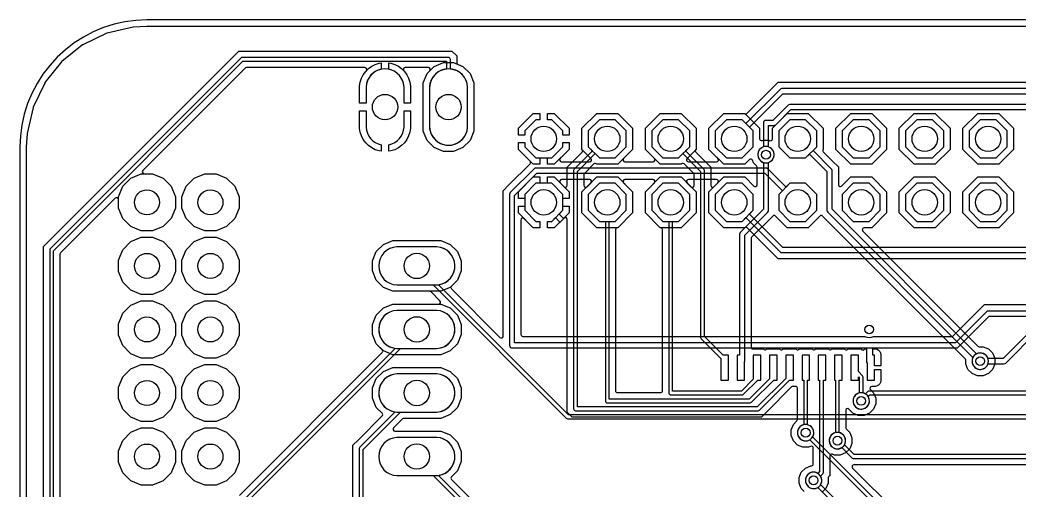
# Model space of a CAD drawing. Header units: millimetres. Extents: x 0 to 174, y 0 to 90.
# Drawn here: x 0 to 39.97, y 71.05 to 89.84 of the extents above; entities that cross this region are included whole.
import ezdxf

# ---------------------------------------------------------------- set-up
doc = ezdxf.new("R2010")
doc.units = ezdxf.units.MM

msp = doc.modelspace()

# ---------------------------------------------------------------- linework, layer by layer
at = {"layer": '16_copper'}
for points in [[(118.11, 89.586), (5.08, 89.586, 0.014023), (5.076, 89.586), (4.544, 89.556, 0.042102), (4.531, 89.554), (3.494, 89.318, 0.056162), (3.478, 89.312), (2.52, 88.85, 0.056156), (2.505, 88.841), (1.674, 88.178, 0.056159), (1.662, 88.166), (0.999, 87.335, 0.056156), (0.99, 87.32), (0.528, 86.362, 0.056162), (0.522, 86.346), (0.286, 85.309, 0.042102), (0.284, 85.296), (0.254, 84.764, 0.014023), (0.254, 84.76), (0.254, 5.08, 0.014023)], [(8.776, 70.838), (14.488, 76.55, 0.414214), (14.488, 76.658), (14.252, 76.894), (14.097, 77.268), (14.097, 77.672), (14.252, 78.046), (14.537, 78.331), (14.911, 78.486), (16.748, 78.486, 0.668179), (16.802, 78.616), (16.446, 78.972, 0.198912), (16.392, 78.994), (14.911, 78.994), (14.537, 79.149), (14.252, 79.434), (14.097, 79.808), (14.097, 80.212), (14.252, 80.586), (14.537, 80.871), (14.911, 81.026), (16.839, 81.026), (17.213, 80.871), (17.498, 80.586), (17.653, 80.212), (17.653, 79.808), (17.498, 79.434), (17.262, 79.198, 0.414214), (17.262, 79.09), (19.199, 77.153, 0.668179), (19.329, 77.207), (19.329, 83.015), (19.56, 83.245), (20.408, 84.093, 0.414214), (20.408, 84.201), (19.939, 84.669), (19.939, 84.938), (20.193, 84.938), (20.193, 84.774), (20.639, 84.328), (21.271, 84.328), (21.717, 84.774), (21.717, 84.938), (21.971, 84.938), (21.971, 84.669), (21.608, 84.306, 0.668179), (21.661, 84.176), (22.789, 84.176, 0.668179), (22.842, 84.306), (22.479, 84.669), (22.479, 85.511), (23.074, 86.106), (23.916, 86.106), (24.511, 85.511), (24.511, 84.669), (24.148, 84.306, 0.668179), (24.201, 84.176), (25.329, 84.176, 0.668179), (25.382, 84.306), (25.019, 84.669), (25.019, 85.511), (25.614, 86.106), (26.456, 86.106), (27.051, 85.511), (27.051, 84.669), (26.688, 84.306, 0.668179), (26.741, 84.176), (27.869, 84.176, 0.668179), (27.922, 84.306), (27.559, 84.669), (27.559, 85.511), (28.154, 86.106), (28.997, 86.106, 0.368522), (29.096, 86.114), (30.333, 87.351), (71.574, 87.351, 0.198912)], [(62.865, 86.462), (30.798, 86.462, 0.198912), (30.726, 86.432), (30.12, 85.827), (29.845, 85.827, 0.414214), (29.743, 85.725), (29.743, 84.767, 0.942334), (29.909, 84.133), (29.95, 84.144, 0.721207), (29.947, 84.767), (29.947, 85.623), (30.163, 85.623, 0.198912), (30.234, 85.653), (30.84, 86.258), (62.823, 86.258)], [(43.18, 78.207), (38.735, 78.207, 0.198912), (38.663, 78.177), (37.423, 76.937), (19.787, 76.937), (19.787, 82.825), (20.68, 83.718), (29.803, 83.718), (30.504, 83.017), (30.353, 82.866), (30.353, 82.234), (30.799, 81.788), (31.431, 81.788), (31.877, 82.234), (31.877, 82.866), (31.431, 83.312), (30.799, 83.312), (30.648, 83.161), (29.917, 83.892, 0.198912), (29.845, 83.922), (20.637, 83.922, 0.198912), (20.566, 83.892), (19.613, 82.939, 0.198912), (19.583, 82.868), (19.583, 76.835, 0.414214), (19.685, 76.733), (37.465, 76.733, 0.198912), (37.537, 76.763), (38.777, 78.003), (43.138, 78.003)], [(71.894, 80.289), (30.333, 80.289), (29.096, 81.526, 0.298049), (28.998, 81.534), (28.154, 81.534), (27.559, 82.129), (27.559, 82.971), (27.922, 83.334, 0.668179), (27.869, 83.464), (26.741, 83.464, 0.668179), (26.688, 83.334), (27.051, 82.971), (27.051, 82.129), (26.456, 81.534), (25.614, 81.534), (25.019, 82.129), (25.019, 82.971), (25.382, 83.334, 0.668179), (25.329, 83.464), (24.201, 83.464, 0.668179), (24.148, 83.334), (24.511, 82.971), (24.511, 82.129), (23.916, 81.534), (23.074, 81.534), (22.479, 82.129), (22.479, 82.971), (22.842, 83.334, 0.668179), (22.789, 83.464), (21.661, 83.464, 0.668179), (21.608, 83.334), (21.971, 82.971), (21.971, 82.702), (21.717, 82.702), (21.717, 82.866), (21.271, 83.312), (20.639, 83.312), (20.193, 82.866), (20.193, 82.234), (20.639, 81.788), (20.803, 81.788), (20.803, 81.534), (20.534, 81.534), (20.171, 81.897, 0.668179), (20.041, 81.844), (20.041, 77.267, 0.414214), (20.117, 77.191), (33.802, 77.191, 0.281525), (34.143, 77.191), (37.286, 77.191, 0.198912), (37.34, 77.213), (38.588, 78.461), (43.327, 78.461)], [(106.405, 76.937), (104.91, 78.431, 0.198912), (104.839, 78.461), (74.401, 78.461), (72.144, 80.717, 0.198912), (72.073, 80.747), (30.522, 80.747), (29.186, 82.083), (29.337, 82.234), (29.337, 82.866), (28.891, 83.312), (28.259, 83.312), (27.813, 82.866), (27.813, 82.234), (28.259, 81.788), (28.891, 81.788), (29.042, 81.939), (30.408, 80.573, 0.198912), (30.48, 80.543), (72.03, 80.543), (74.287, 78.287, 0.198912), (74.359, 78.257), (104.796, 78.257), (106.291, 76.763, 0.198912)], [(62.865, 74.054), (21.939, 74.054), (16.738, 79.254, 0.912653), (16.674, 80.772), (15.076, 80.772, 0.95208), (15.076, 79.248), (16.529, 79.248), (21.854, 73.924, 0.198912), (21.908, 73.901), (62.833, 73.901)], [(3.886, 29.877), (3.886, 65.056), (4.794, 65.964), (8.89, 65.964, 0.414214), (8.966, 66.04), (8.966, 70.453), (15.221, 76.708), (16.674, 76.708, 0.95208), (16.674, 78.232), (15.076, 78.232, 0.912653), (15.012, 76.714), (8.836, 70.539, 0.198912), (8.814, 70.485), (8.814, 66.116), (4.763, 66.116, 0.198912), (4.709, 66.094), (3.756, 65.141, 0.198912), (3.734, 65.088), (3.734, 29.845, 0.198912)], [(112.988, 70.904), (100.055, 70.904), (93.671, 77.288, 0.198912), (93.599, 77.318), (42.841, 77.318), (42.617, 77.542, 0.198912), (42.545, 77.572), (40.64, 77.572, 0.198912), (40.568, 77.542), (39.328, 76.302), (38.729, 76.302, 0.942334), (38.096, 76.136), (38.107, 76.095, 0.721207), (38.729, 76.098), (39.37, 76.098, 0.198912), (39.442, 76.128), (40.682, 77.368), (42.503, 77.368), (42.727, 77.144, 0.198912), (42.799, 77.114), (93.557, 77.114), (99.941, 70.731, 0.198912), (100.013, 70.701), (113.03, 70.701, 0.198912)], [(62.359, 72.06), (33.366, 72.06, 0.668179), (33.312, 71.93), (35.039, 70.203, 0.198912), (35.093, 70.18), (62.359, 70.18, 0.303351)]]:
    msp.add_lwpolyline(points, format="xyb", dxfattribs=at)
for points in [[(13.589, 86.512), (13.589, 87.202), (13.614, 87.36), (13.663, 87.512), (13.736, 87.654), (13.83, 87.784), (13.943, 87.897), (14.072, 87.991), (14.215, 88.064), (14.367, 88.113), (14.453, 88.127), (14.453, 87.869, 0.342624), (13.843, 87.159), (13.843, 86.512)], [(15.367, 86.512), (15.367, 87.159, 0.342626), (14.757, 87.869), (14.757, 88.127), (14.843, 88.113), (14.995, 88.064), (15.138, 87.991), (15.267, 87.897), (15.38, 87.784), (15.474, 87.654), (15.547, 87.512), (15.596, 87.36), (15.621, 87.202), (15.621, 86.512)], [(17.257, 84.843, 0.357806), (17.907, 85.561), (17.907, 87.159, 0.95208), (16.383, 87.159), (16.383, 85.561), (16.39, 85.486), (16.405, 85.413), (16.427, 85.341), (16.455, 85.272), (16.491, 85.206), (16.532, 85.144), (16.58, 85.086), (16.633, 85.033), (16.691, 84.985), (16.753, 84.944), (16.819, 84.908), (16.888, 84.88), (16.96, 84.858), (17.033, 84.843), (17.108, 84.836), (17.182, 84.836)], [(29.337, 84.774), (29.337, 85.406), (29.186, 85.557), (30.522, 86.893), (71.761, 86.893, 0.942334), (72.394, 87.059), (72.383, 87.1, 0.721207), (71.761, 87.097), (30.48, 87.097, 0.198912), (30.408, 87.067), (29.042, 85.701), (28.891, 85.852), (28.259, 85.852), (27.813, 85.406), (27.813, 84.774), (28.259, 84.328), (28.891, 84.328)], [(14.367, 84.607), (14.215, 84.656), (14.072, 84.729), (13.943, 84.823), (13.83, 84.936), (13.736, 85.065), (13.663, 85.208), (13.614, 85.36), (13.589, 85.518), (13.589, 86.208), (13.843, 86.208), (13.843, 85.561, 0.342624), (14.453, 84.851), (14.453, 84.593)], [(14.757, 84.851, 0.342626), (15.367, 85.561), (15.367, 86.208), (15.621, 86.208), (15.621, 85.518), (15.596, 85.36), (15.547, 85.208), (15.474, 85.065), (15.38, 84.936), (15.267, 84.823), (15.138, 84.729), (14.995, 84.656), (14.843, 84.607), (14.757, 84.593)], [(16.749, 74.175, 0.906347), (16.674, 75.692), (15.076, 75.692, 0.95208), (15.076, 74.168), (16.674, 74.168)], [(65.009, 74.175, 0.906347), (64.934, 75.692), (63.336, 75.692, 0.371144), (62.615, 75.006), (33.973, 75.006, 0.198912), (33.919, 74.984), (33.826, 74.892, 0.980951), (33.473, 74.34), (33.51, 74.318, 0.752162), (33.934, 74.784), (34.004, 74.854), (62.615, 74.854, 0.371144), (63.336, 74.168), (64.934, 74.168)], [(65.009, 69.095, 0.906347), (64.934, 70.612), (63.336, 70.612, 0.371144), (62.615, 69.926), (34.957, 69.926), (31.712, 73.171, 0.980951), (31.16, 73.525), (31.138, 73.488, 0.752162), (31.604, 73.063), (34.871, 69.796, 0.198912), (34.925, 69.774), (62.615, 69.774, 0.371144), (63.336, 69.088), (64.934, 69.088)], [(16.749, 71.635, 0.906347), (16.674, 73.152), (15.076, 73.152, 0.95208), (15.076, 71.628), (16.674, 71.628)], [(65.009, 71.635, 0.906347), (64.934, 73.152), (63.336, 73.152, 0.371144), (62.615, 72.466), (33.369, 72.466), (32.982, 72.854, 0.980951), (32.43, 73.207), (32.408, 73.17, 0.752162), (32.874, 72.746), (33.284, 72.336, 0.198912), (33.337, 72.314), (62.615, 72.314, 0.371144), (63.336, 71.628), (64.934, 71.628)], [(65.009, 66.555, 0.906347), (64.934, 68.072), (63.336, 68.072, 0.249867), (62.72, 67.704), (35.592, 67.704), (32.029, 71.266, 0.980951), (31.477, 71.62), (31.456, 71.583, 0.752162), (31.921, 71.158), (35.506, 67.574, 0.198912), (35.56, 67.551), (62.65, 67.551, 0.496631), (63.336, 66.548), (64.934, 66.548)]]:
    msp.add_lwpolyline(points, format="xyb", close=True, dxfattribs=at)
for points in [[(16.943, 84.582), (16.569, 84.737), (16.284, 85.022), (16.129, 85.396), (16.129, 87.324), (16.284, 87.698), (16.569, 87.983), (16.943, 88.138), (17.347, 88.138), (17.721, 87.983), (18.006, 87.698), (18.161, 87.324), (18.161, 85.396), (18.006, 85.022), (17.721, 84.737), (17.347, 84.582)], [(19.939, 85.242), (19.939, 85.511), (20.534, 86.106), (20.803, 86.106), (20.803, 85.852), (20.639, 85.852), (20.193, 85.406), (20.193, 85.242)], [(21.717, 85.242), (21.717, 85.406), (21.271, 85.852), (21.107, 85.852), (21.107, 86.106), (21.376, 86.106), (21.971, 85.511), (21.971, 85.242)], [(24.257, 84.774), (24.257, 85.406), (23.811, 85.852), (23.179, 85.852), (22.733, 85.406), (22.733, 84.774), (23.179, 84.328), (23.811, 84.328)], [(26.797, 84.774), (26.797, 85.406), (26.351, 85.852), (25.719, 85.852), (25.273, 85.406), (25.273, 84.774), (25.719, 84.328), (26.351, 84.328)], [(31.877, 84.774), (31.877, 85.406), (31.431, 85.852), (30.799, 85.852), (30.353, 85.406), (30.353, 84.774), (30.799, 84.328), (31.431, 84.328)], [(34.417, 84.774), (34.417, 85.406), (33.971, 85.852), (33.339, 85.852), (32.893, 85.406), (32.893, 84.774), (33.339, 84.328), (33.971, 84.328)], [(36.957, 84.774), (36.957, 85.406), (36.511, 85.852), (35.879, 85.852), (35.433, 85.406), (35.433, 84.774), (35.879, 84.328), (36.511, 84.328)], [(39.497, 84.774), (39.497, 85.406), (39.051, 85.852), (38.419, 85.852), (37.973, 85.406), (37.973, 84.774), (38.419, 84.328), (39.051, 84.328)], [(4.853, 81.407), (4.433, 81.581), (4.111, 81.903), (3.937, 82.323), (3.937, 82.777), (4.111, 83.197), (4.433, 83.519), (4.853, 83.693), (5.307, 83.693), (5.727, 83.519), (6.049, 83.197), (6.223, 82.777), (6.223, 82.323), (6.049, 81.903), (5.727, 81.581), (5.307, 81.407)], [(7.393, 81.407), (6.973, 81.581), (6.651, 81.903), (6.477, 82.323), (6.477, 82.777), (6.651, 83.197), (6.973, 83.519), (7.393, 83.693), (7.847, 83.693), (8.267, 83.519), (8.589, 83.197), (8.763, 82.777), (8.763, 82.323), (8.589, 81.903), (8.267, 81.581), (7.847, 81.407)], [(24.257, 82.234), (24.257, 82.866), (23.811, 83.312), (23.179, 83.312), (22.733, 82.866), (22.733, 82.234), (23.179, 81.788), (23.811, 81.788)], [(26.797, 82.234), (26.797, 82.866), (26.351, 83.312), (25.719, 83.312), (25.273, 82.866), (25.273, 82.234), (25.719, 81.788), (26.351, 81.788)], [(34.417, 82.234), (34.417, 82.866), (33.971, 83.312), (33.339, 83.312), (32.893, 82.866), (32.893, 82.234), (33.339, 81.788), (33.971, 81.788)], [(36.957, 82.234), (36.957, 82.866), (36.511, 83.312), (35.879, 83.312), (35.433, 82.866), (35.433, 82.234), (35.879, 81.788), (36.511, 81.788)], [(39.497, 82.234), (39.497, 82.866), (39.051, 83.312), (38.419, 83.312), (37.973, 82.866), (37.973, 82.234), (38.419, 81.788), (39.051, 81.788)], [(21.566, 82.083), (21.717, 82.234), (21.717, 82.398), (21.971, 82.398), (21.971, 82.129), (21.745, 81.903)], [(21.107, 81.534), (21.107, 81.788), (21.271, 81.788), (21.422, 81.939), (21.602, 81.76), (21.376, 81.534)], [(4.853, 78.867), (4.433, 79.041), (4.111, 79.363), (3.937, 79.783), (3.937, 80.237), (4.111, 80.657), (4.433, 80.979), (4.853, 81.153), (5.307, 81.153), (5.727, 80.979), (6.049, 80.657), (6.223, 80.237), (6.223, 79.783), (6.049, 79.363), (5.727, 79.041), (5.307, 78.867)], [(7.393, 78.867), (6.973, 79.041), (6.651, 79.363), (6.477, 79.783), (6.477, 80.237), (6.651, 80.657), (6.973, 80.979), (7.393, 81.153), (7.847, 81.153), (8.267, 80.979), (8.589, 80.657), (8.763, 80.237), (8.763, 79.783), (8.589, 79.363), (8.267, 79.041), (7.847, 78.867)], [(4.853, 76.327), (4.433, 76.501), (4.111, 76.823), (3.937, 77.243), (3.937, 77.697), (4.111, 78.117), (4.433, 78.439), (4.853, 78.613), (5.307, 78.613), (5.727, 78.439), (6.049, 78.117), (6.223, 77.697), (6.223, 77.243), (6.049, 76.823), (5.727, 76.501), (5.307, 76.327)], [(7.393, 76.327), (6.973, 76.501), (6.651, 76.823), (6.477, 77.243), (6.477, 77.697), (6.651, 78.117), (6.973, 78.439), (7.393, 78.613), (7.847, 78.613), (8.267, 78.439), (8.589, 78.117), (8.763, 77.697), (8.763, 77.243), (8.589, 76.823), (8.267, 76.501), (7.847, 76.327)], [(4.853, 73.787), (4.433, 73.961), (4.111, 74.283), (3.937, 74.703), (3.937, 75.157), (4.111, 75.577), (4.433, 75.899), (4.853, 76.073), (5.307, 76.073), (5.727, 75.899), (6.049, 75.577), (6.223, 75.157), (6.223, 74.703), (6.049, 74.283), (5.727, 73.961), (5.307, 73.787)], [(7.393, 73.787), (6.973, 73.961), (6.651, 74.283), (6.477, 74.703), (6.477, 75.157), (6.651, 75.577), (6.973, 75.899), (7.393, 76.073), (7.847, 76.073), (8.267, 75.899), (8.589, 75.577), (8.763, 75.157), (8.763, 74.703), (8.589, 74.283), (8.267, 73.961), (7.847, 73.787)], [(4.853, 71.247), (4.433, 71.421), (4.111, 71.743), (3.937, 72.163), (3.937, 72.617), (4.111, 73.037), (4.433, 73.359), (4.853, 73.533), (5.307, 73.533), (5.727, 73.359), (6.049, 73.037), (6.223, 72.617), (6.223, 72.163), (6.049, 71.743), (5.727, 71.421), (5.307, 71.247)], [(7.393, 71.247), (6.973, 71.421), (6.651, 71.743), (6.477, 72.163), (6.477, 72.617), (6.651, 73.037), (6.973, 73.359), (7.393, 73.533), (7.847, 73.533), (8.267, 73.359), (8.589, 73.037), (8.763, 72.617), (8.763, 72.163), (8.589, 71.743), (8.267, 71.421), (7.847, 71.247)]]:
    msp.add_lwpolyline(points, close=True, dxfattribs=at)
at = {"layer": '1_copper'}
for points in [[(118.11, 89.586), (5.08, 89.586, 0.014023), (5.076, 89.586), (4.544, 89.556, 0.042102), (4.531, 89.554), (3.494, 89.318, 0.056162), (3.478, 89.312), (2.52, 88.85, 0.056156), (2.505, 88.841), (1.674, 88.178, 0.056159), (1.662, 88.166), (0.999, 87.335, 0.056156), (0.99, 87.32), (0.528, 86.362, 0.056162), (0.522, 86.346), (0.286, 85.309, 0.042102), (0.284, 85.296), (0.254, 84.764, 0.014023), (0.254, 84.76), (0.254, 5.08, 0.014023)], [(0.94, 15.103), (0.94, 80.782), (8.753, 88.595), (17.282, 88.595), (17.475, 88.402), (17.475, 88.136, 0.303351), (17.522, 88.065), (17.721, 87.983), (18.006, 87.698), (18.161, 87.324), (18.161, 85.396), (18.006, 85.022), (17.721, 84.737), (17.347, 84.582), (16.943, 84.582), (16.569, 84.737), (16.284, 85.022), (16.129, 85.396), (16.129, 87.324), (16.284, 87.698), (16.391, 87.805, 0.668179), (16.337, 87.935), (15.413, 87.935, 0.458574), (15.338, 87.847), (15.338, 87.845, 0.207198), (15.38, 87.784), (15.474, 87.654), (15.547, 87.512), (15.596, 87.36), (15.621, 87.202), (15.621, 86.512), (15.367, 86.512), (15.367, 87.159), (15.36, 87.234, 0.906347), (13.843, 87.159), (13.843, 86.512), (13.589, 86.512), (13.589, 87.202), (13.614, 87.36), (13.663, 87.512), (13.736, 87.654), (13.83, 87.784, 0.810895), (13.797, 87.935), (9.058, 87.935, 0.198912), (9.004, 87.912), (4.915, 83.823, 0.668179), (4.969, 83.693), (5.307, 83.693), (5.727, 83.519), (6.049, 83.197), (6.223, 82.777), (6.223, 82.323), (6.049, 81.903), (5.727, 81.581), (5.307, 81.407), (4.853, 81.407), (4.433, 81.581), (4.111, 81.903), (3.937, 82.323), (3.937, 82.661, 0.668179), (3.807, 82.715), (1.623, 80.531, 0.198912), (1.6, 80.477), (1.6, 26.572, 0.668179)], [(1.346, 15.316), (1.346, 80.613), (8.922, 88.189), (17.069, 88.189), (17.069, 87.88, 0.371144), (16.383, 87.159), (16.383, 85.561, 0.95208), (17.907, 85.561), (17.907, 87.159, 0.371144), (17.221, 87.88), (17.221, 88.265, 0.414214), (17.145, 88.341), (8.89, 88.341, 0.198912), (8.836, 88.319), (1.216, 80.699, 0.198912), (1.194, 80.645), (1.194, 15.24, 0.414214)], [(31.379, 70.987), (31.257, 71.108), (31.169, 71.322), (31.169, 71.553), (31.257, 71.767), (31.421, 71.93), (31.634, 72.019, 0.516932), (31.737, 72.095), (31.737, 72.725, 0.534506), (31.632, 72.796), (31.548, 72.761), (31.317, 72.761), (31.103, 72.85), (30.94, 73.013), (30.851, 73.227), (30.851, 73.458), (30.94, 73.672), (31.08, 73.812, 0.198912), (31.102, 73.866), (31.102, 75.117, 0.414214), (31.026, 75.194), (30.925, 75.194, 0.198912), (30.871, 75.171), (29.88, 74.181), (29.664, 73.965), (22.088, 73.965), (21.895, 74.158), (21.895, 81.869, 0.668179), (21.765, 81.923), (21.376, 81.534), (21.107, 81.534), (21.107, 81.788), (21.271, 81.788), (21.717, 82.234), (21.717, 82.866), (21.271, 83.312), (21.107, 83.312), (21.107, 83.566), (21.376, 83.566), (21.765, 83.177, 0.668179), (21.895, 83.231), (21.895, 83.957), (22.489, 84.551, 0.294753), (22.507, 84.632), (22.504, 84.637, 0.100068), (22.479, 84.669), (22.479, 85.511), (23.074, 86.106), (23.916, 86.106), (24.511, 85.511), (24.511, 84.669), (23.916, 84.074), (23.074, 84.074, 0.470221), (22.956, 84.084), (22.578, 83.706, 0.198912), (22.555, 83.652), (22.555, 83.231, 0.668179), (22.685, 83.177), (23.074, 83.566), (23.916, 83.566), (24.511, 82.971), (24.511, 82.129), (23.916, 81.534, 0.470196), (23.825, 81.458), (23.825, 75.019, 0.414214), (23.901, 74.943), (25.629, 74.943, 0.414214), (25.705, 75.019), (25.705, 81.458, 0.294756), (25.66, 81.527), (25.655, 81.529, 0.100055), (25.614, 81.534), (25.019, 82.129), (25.019, 82.971), (25.614, 83.566), (26.456, 83.566), (26.845, 83.177, 0.668179), (26.975, 83.231), (26.975, 83.652, 0.198912), (26.952, 83.706), (26.574, 84.084, 0.294753), (26.493, 84.102), (26.488, 84.099, 0.100068), (26.456, 84.074), (25.614, 84.074), (25.019, 84.669), (25.019, 85.511), (25.614, 86.106), (26.456, 86.106), (27.051, 85.511), (27.051, 84.669, 0.470221), (27.041, 84.551), (27.635, 83.957), (27.635, 83.231, 0.668179), (27.765, 83.177), (28.154, 83.566), (28.996, 83.566), (29.359, 83.203, 0.668179), (29.489, 83.256), (29.489, 83.957, 0.198912), (29.467, 84.011), (29.352, 84.126), (29.307, 84.236, 0.534516), (29.182, 84.26), (28.996, 84.074), (28.154, 84.074), (27.559, 84.669), (27.559, 85.511), (28.154, 86.106), (28.996, 86.106), (29.591, 85.511), (29.591, 85.093, 0.458574), (29.679, 85.018), (29.686, 85.02, 0.123603), (29.729, 85.036), (29.961, 85.036, 0.684805), (30.099, 85.093), (30.099, 85.511), (30.694, 86.106), (31.536, 86.106), (32.131, 85.511), (32.131, 84.668, 0.368522), (32.139, 84.569), (32.51, 84.198), (32.741, 83.967), (32.741, 83.256, 0.668179), (32.871, 83.203), (33.234, 83.566), (34.076, 83.566), (34.671, 82.971), (34.671, 82.129), (34.076, 81.534), (33.77, 81.534, 0.668179), (33.716, 81.404), (38.317, 76.804, 0.198912), (38.371, 76.781), (38.533, 76.781), (38.747, 76.693), (38.91, 76.529), (38.999, 76.316), (38.999, 76.084), (38.91, 75.871), (38.747, 75.707), (38.533, 75.619), (38.302, 75.619), (38.088, 75.707), (37.925, 75.871), (37.836, 76.084), (37.836, 76.247, 0.198912), (37.814, 76.301), (32.112, 82.003, 0.414214), (32.004, 82.003), (31.536, 81.534), (30.694, 81.534), (30.226, 82.003, 0.414214), (30.118, 82.003), (29.27, 81.155, 0.198912), (29.248, 81.101), (29.248, 76.768, 0.414214), (29.324, 76.692), (29.748, 76.692, 0.405603), (29.852, 76.666), (29.857, 76.669, 0.083893), (29.882, 76.692), (30.398, 76.692, 0.405603), (30.502, 76.666), (30.507, 76.669, 0.083893), (30.532, 76.692), (31.048, 76.692, 0.405603), (31.152, 76.666), (31.157, 76.669, 0.083893), (31.182, 76.692), (31.698, 76.692, 0.405603), (31.802, 76.666), (31.807, 76.669, 0.083893), (31.832, 76.692), (32.348, 76.692, 0.405603), (32.452, 76.666), (32.457, 76.669, 0.083893), (32.482, 76.692), (32.998, 76.692, 0.405587), (33.102, 76.666), (33.107, 76.669, 0.083885), (33.132, 76.692), (33.648, 76.692, 0.320594), (33.729, 76.648), (33.735, 76.65, 0.163151), (33.79, 76.675), (33.854, 76.692), (33.871, 76.692), (33.871, 76.2, 0.185842), (33.888, 76.123), (33.888, 75.448), (34.192, 75.448), (34.192, 75.867), (34.446, 75.867), (34.446, 75.414), (34.429, 75.349), (34.396, 75.292), (34.348, 75.244), (34.29, 75.211), (34.226, 75.194), (34.08, 75.194, 0.668179), (34.026, 75.063), (34.148, 74.942), (34.236, 74.728), (34.236, 74.497), (34.148, 74.283), (33.984, 74.12), (33.771, 74.031), (33.539, 74.031), (33.326, 74.12), (33.163, 74.282, 0.668179), (33.033, 74.229), (33.033, 73.549, 0.198912), (33.055, 73.495), (33.195, 73.354), (33.284, 73.141), (33.284, 72.909), (33.195, 72.696), (33.032, 72.532), (32.818, 72.444), (32.587, 72.444), (32.503, 72.478, 0.534506), (32.398, 72.408), (32.398, 71.618, 0.384983), (32.331, 71.52), (32.331, 71.322), (32.243, 71.108), (32.121, 70.987, 0.668179)], [(13.322, 38.598), (13.322, 72.844), (13.538, 73.06), (14.488, 74.01, 0.414214), (14.488, 74.118), (14.252, 74.354), (14.097, 74.728), (14.097, 75.132), (14.252, 75.506), (14.537, 75.791), (14.911, 75.946), (16.839, 75.946), (17.213, 75.791), (17.498, 75.506), (17.653, 75.132), (17.653, 74.728), (17.498, 74.354), (17.213, 74.069), (16.839, 73.914), (15.358, 73.914, 0.198912), (15.304, 73.892), (14.948, 73.536, 0.668179), (15.002, 73.406), (16.839, 73.406), (17.213, 73.251), (17.498, 72.966), (17.653, 72.592), (17.653, 72.188), (17.498, 71.814), (17.262, 71.578, 0.414214), (17.262, 71.47), (20.333, 68.399)], [(19.104, 33.391), (13.729, 38.767), (13.729, 72.676), (15.221, 74.168), (16.674, 74.168, 0.95208), (16.674, 75.692), (15.076, 75.692, 0.912653), (15.012, 74.174), (13.599, 72.761, 0.198912), (13.576, 72.708), (13.576, 38.735, 0.198912), (13.599, 38.681), (18.974, 33.306)], [(40.059, 14.024), (20.079, 34.004), (20.079, 68.263, 0.198912), (20.056, 68.316), (16.738, 71.634, 0.912653), (16.674, 73.152), (15.076, 73.152, 0.95208), (15.076, 71.628), (16.529, 71.628), (19.926, 68.231), (19.926, 33.973, 0.198912), (19.949, 33.919), (39.929, 13.938), (39.929, 11.176, 0.198912), (39.951, 11.122), (40.196, 10.877)]]:
    msp.add_lwpolyline(points, format="xyb", dxfattribs=at)
for points in [[(14.367, 84.607), (14.215, 84.656), (14.072, 84.729), (13.943, 84.823), (13.83, 84.936), (13.736, 85.065), (13.663, 85.208), (13.614, 85.36), (13.589, 85.518), (13.589, 86.208), (13.843, 86.208), (13.843, 85.561, 0.342624), (14.453, 84.851), (14.453, 84.593)], [(14.757, 84.851, 0.342626), (15.367, 85.561), (15.367, 86.208), (15.621, 86.208), (15.621, 85.518), (15.596, 85.36), (15.547, 85.208), (15.474, 85.065), (15.38, 84.936), (15.267, 84.823), (15.138, 84.729), (14.995, 84.656), (14.843, 84.607), (14.757, 84.593)], [(29.536, 74.22, 0.169977), (29.581, 74.241), (30.788, 75.448), (30.942, 75.448), (30.942, 76.438), (30.638, 76.438), (30.638, 75.513), (29.496, 74.371), (22.301, 74.371), (22.301, 83.788), (23.01, 84.497), (23.179, 84.328), (23.811, 84.328), (24.257, 84.774), (24.257, 85.406), (23.811, 85.852), (23.179, 85.852), (22.733, 85.406), (22.733, 84.774), (22.902, 84.605), (22.171, 83.874, 0.198912), (22.149, 83.82), (22.149, 74.295, 0.414214), (22.225, 74.219), (29.527, 74.219)], [(28.342, 76.438), (28.127, 76.438), (27.381, 77.184), (27.381, 83.82, 0.198912), (27.359, 83.874), (26.628, 84.605), (26.797, 84.774), (26.797, 85.406), (26.351, 85.852), (25.719, 85.852), (25.273, 85.406), (25.273, 84.774), (25.719, 84.328), (26.351, 84.328), (26.52, 84.497), (27.229, 83.788), (27.229, 77.153, 0.198912), (27.251, 77.099), (28.038, 76.312), (28.038, 75.448), (28.342, 75.448)], [(38.482, 75.878, 1), (38.353, 76.522), (38.312, 76.511, 0.035786), (38.269, 76.492), (32.487, 82.275), (32.487, 83.82, 0.198912), (32.457, 83.892), (31.726, 84.623), (31.877, 84.774), (31.877, 85.406), (31.431, 85.852), (30.799, 85.852), (30.353, 85.406), (30.353, 84.774), (30.799, 84.328), (31.431, 84.328), (31.582, 84.479), (32.283, 83.778), (32.283, 82.233, 0.198912), (32.313, 82.161), (38.125, 76.349), (38.123, 76.345), (38.107, 76.305), (38.096, 76.264), (38.09, 76.221), (38.09, 76.179), (38.096, 76.136), (38.107, 76.095), (38.123, 76.055), (38.145, 76.018), (38.171, 75.984), (38.201, 75.953), (38.235, 75.927), (38.272, 75.906), (38.312, 75.889), (38.353, 75.878), (38.396, 75.873), (38.439, 75.873)], [(28.992, 76.182, 0.043867), (28.994, 76.2), (28.994, 81.238), (29.917, 82.161, 0.198912), (29.947, 82.233), (29.947, 84.143, 0.942334), (29.781, 84.777), (29.74, 84.766, 0.721207), (29.743, 84.143), (29.743, 82.275), (28.821, 81.352, 0.198912), (28.791, 81.28), (28.791, 76.438), (28.688, 76.438), (28.688, 75.448), (28.992, 75.448)], [(29.218, 74.538, 0.169977), (29.264, 74.559), (30.153, 75.448), (30.292, 75.448), (30.292, 76.438), (29.988, 76.438), (29.988, 75.498), (29.178, 74.689), (23.571, 74.689), (23.571, 81.788), (23.811, 81.788), (24.257, 82.234), (24.257, 82.866), (23.811, 83.312), (23.179, 83.312), (22.733, 82.866), (22.733, 82.234), (23.179, 81.788), (23.419, 81.788), (23.419, 74.612, 0.414214), (23.495, 74.536), (29.21, 74.536)], [(28.901, 74.855, 0.169977), (28.946, 74.876), (29.518, 75.448), (29.642, 75.448), (29.642, 76.438), (29.338, 76.438), (29.338, 75.483), (28.861, 75.006), (26.111, 75.006), (26.111, 81.788), (26.351, 81.788), (26.797, 82.234), (26.797, 82.866), (26.351, 83.312), (25.719, 83.312), (25.273, 82.866), (25.273, 82.234), (25.719, 81.788), (25.959, 81.788), (25.959, 74.93, 0.414214), (26.035, 74.854), (28.893, 74.854)], [(16.749, 79.255, 0.906347), (16.674, 80.772), (15.076, 80.772, 0.95208), (15.076, 79.248), (16.674, 79.248)], [(16.749, 76.715, 0.906347), (16.674, 78.232), (15.076, 78.232, 0.95208), (15.076, 76.708), (16.674, 76.708)], [(31.497, 73.021, 0.804713), (31.509, 73.661), (31.509, 75.448), (31.592, 75.448), (31.592, 76.438), (31.288, 76.438), (31.288, 75.448), (31.356, 75.448), (31.356, 73.661), (31.327, 73.653), (31.287, 73.637), (31.25, 73.615), (31.216, 73.589), (31.186, 73.559), (31.16, 73.525), (31.138, 73.488), (31.122, 73.448), (31.111, 73.407), (31.105, 73.364), (31.105, 73.321), (31.111, 73.278), (31.122, 73.237), (31.138, 73.197), (31.16, 73.16), (31.186, 73.126), (31.216, 73.096), (31.25, 73.07), (31.287, 73.048), (31.327, 73.032), (31.368, 73.021), (31.411, 73.015), (31.454, 73.015)], [(31.814, 71.116, 0.522212), (32.029, 71.609), (32.121, 71.701, 0.198912), (32.144, 71.755), (32.144, 75.448), (32.242, 75.448), (32.242, 76.438), (31.938, 76.438), (31.938, 75.448), (31.991, 75.448), (31.991, 71.787), (31.921, 71.717), (31.895, 71.732), (31.855, 71.748), (31.814, 71.759), (31.771, 71.765), (31.729, 71.765), (31.686, 71.759), (31.645, 71.748), (31.605, 71.732), (31.568, 71.71), (31.534, 71.684), (31.503, 71.654), (31.477, 71.62), (31.456, 71.583), (31.439, 71.543), (31.428, 71.502), (31.423, 71.459), (31.423, 71.416), (31.428, 71.373), (31.439, 71.332), (31.456, 71.292), (31.477, 71.255), (31.503, 71.221), (31.534, 71.191), (31.568, 71.165), (31.605, 71.143), (31.645, 71.127), (31.686, 71.116), (31.729, 71.11), (31.771, 71.11)], [(32.767, 72.703, 0.804713), (32.779, 73.344), (32.779, 75.448), (32.892, 75.448), (32.892, 76.438), (32.588, 76.438), (32.588, 75.448), (32.626, 75.448), (32.626, 73.344), (32.597, 73.336), (32.557, 73.319), (32.52, 73.298), (32.486, 73.272), (32.456, 73.241), (32.43, 73.207), (32.408, 73.17), (32.392, 73.13), (32.381, 73.089), (32.375, 73.046), (32.375, 73.004), (32.381, 72.961), (32.392, 72.92), (32.408, 72.88), (32.43, 72.843), (32.456, 72.809), (32.486, 72.778), (32.52, 72.752), (32.557, 72.731), (32.597, 72.714), (32.638, 72.703), (32.681, 72.698), (32.724, 72.698)], [(33.719, 74.291, 0.804713), (33.731, 74.931), (33.731, 75.565, 0.198912), (33.709, 75.619), (33.542, 75.785), (33.542, 76.438), (33.238, 76.438), (33.238, 75.448), (33.542, 75.448), (33.542, 75.57), (33.579, 75.533), (33.579, 74.931), (33.55, 74.923), (33.51, 74.907), (33.473, 74.885), (33.439, 74.859), (33.408, 74.829), (33.382, 74.795), (33.361, 74.758), (33.344, 74.718), (33.333, 74.677), (33.328, 74.634), (33.328, 74.591), (33.333, 74.548), (33.344, 74.507), (33.361, 74.467), (33.382, 74.43), (33.408, 74.396), (33.439, 74.366), (33.473, 74.34), (33.51, 74.318), (33.55, 74.302), (33.591, 74.291), (33.634, 74.285), (33.676, 74.285)]]:
    msp.add_lwpolyline(points, format="xyb", close=True, dxfattribs=at)
for points in [[(19.939, 85.242), (19.939, 85.511), (20.534, 86.106), (20.803, 86.106), (20.803, 85.852), (20.639, 85.852), (20.193, 85.406), (20.193, 85.242)], [(21.717, 85.242), (21.717, 85.406), (21.271, 85.852), (21.107, 85.852), (21.107, 86.106), (21.376, 86.106), (21.971, 85.511), (21.971, 85.242)], [(33.234, 84.074), (32.639, 84.669), (32.639, 85.511), (33.234, 86.106), (34.076, 86.106), (34.671, 85.511), (34.671, 84.669), (34.076, 84.074)], [(35.774, 84.074), (35.179, 84.669), (35.179, 85.511), (35.774, 86.106), (36.616, 86.106), (37.211, 85.511), (37.211, 84.669), (36.616, 84.074)], [(38.314, 84.074), (37.719, 84.669), (37.719, 85.511), (38.314, 86.106), (39.156, 86.106), (39.751, 85.511), (39.751, 84.669), (39.156, 84.074)], [(29.337, 84.774), (29.337, 85.406), (28.891, 85.852), (28.259, 85.852), (27.813, 85.406), (27.813, 84.774), (28.259, 84.328), (28.891, 84.328)], [(34.417, 84.774), (34.417, 85.406), (33.971, 85.852), (33.339, 85.852), (32.893, 85.406), (32.893, 84.774), (33.339, 84.328), (33.971, 84.328)], [(36.957, 84.774), (36.957, 85.406), (36.511, 85.852), (35.879, 85.852), (35.433, 85.406), (35.433, 84.774), (35.879, 84.328), (36.511, 84.328)], [(39.497, 84.774), (39.497, 85.406), (39.051, 85.852), (38.419, 85.852), (37.973, 85.406), (37.973, 84.774), (38.419, 84.328), (39.051, 84.328)], [(20.534, 84.074), (19.939, 84.669), (19.939, 84.938), (20.193, 84.938), (20.193, 84.774), (20.639, 84.328), (20.803, 84.328), (20.803, 84.074)], [(21.107, 84.074), (21.107, 84.328), (21.271, 84.328), (21.717, 84.774), (21.717, 84.938), (21.971, 84.938), (21.971, 84.669), (21.376, 84.074)], [(7.393, 81.407), (6.973, 81.581), (6.651, 81.903), (6.477, 82.323), (6.477, 82.777), (6.651, 83.197), (6.973, 83.519), (7.393, 83.693), (7.847, 83.693), (8.267, 83.519), (8.589, 83.197), (8.763, 82.777), (8.763, 82.323), (8.589, 81.903), (8.267, 81.581), (7.847, 81.407)], [(19.939, 82.702), (19.939, 82.971), (20.534, 83.566), (20.803, 83.566), (20.803, 83.312), (20.639, 83.312), (20.193, 82.866), (20.193, 82.702)], [(35.774, 81.534), (35.179, 82.129), (35.179, 82.971), (35.774, 83.566), (36.616, 83.566), (37.211, 82.971), (37.211, 82.129), (36.616, 81.534)], [(38.314, 81.534), (37.719, 82.129), (37.719, 82.971), (38.314, 83.566), (39.156, 83.566), (39.751, 82.971), (39.751, 82.129), (39.156, 81.534)], [(29.337, 82.234), (29.337, 82.866), (28.891, 83.312), (28.259, 83.312), (27.813, 82.866), (27.813, 82.234), (28.259, 81.788), (28.891, 81.788)], [(31.877, 82.234), (31.877, 82.866), (31.431, 83.312), (30.799, 83.312), (30.353, 82.866), (30.353, 82.234), (30.799, 81.788), (31.431, 81.788)], [(34.417, 82.234), (34.417, 82.866), (33.971, 83.312), (33.339, 83.312), (32.893, 82.866), (32.893, 82.234), (33.339, 81.788), (33.971, 81.788)], [(36.957, 82.234), (36.957, 82.866), (36.511, 83.312), (35.879, 83.312), (35.433, 82.866), (35.433, 82.234), (35.879, 81.788), (36.511, 81.788)], [(39.497, 82.234), (39.497, 82.866), (39.051, 83.312), (38.419, 83.312), (37.973, 82.866), (37.973, 82.234), (38.419, 81.788), (39.051, 81.788)], [(20.534, 81.534), (19.939, 82.129), (19.939, 82.398), (20.193, 82.398), (20.193, 82.234), (20.639, 81.788), (20.803, 81.788), (20.803, 81.534)], [(4.853, 78.867), (4.433, 79.041), (4.111, 79.363), (3.937, 79.783), (3.937, 80.237), (4.111, 80.657), (4.433, 80.979), (4.853, 81.153), (5.307, 81.153), (5.727, 80.979), (6.049, 80.657), (6.223, 80.237), (6.223, 79.783), (6.049, 79.363), (5.727, 79.041), (5.307, 78.867)], [(7.393, 78.867), (6.973, 79.041), (6.651, 79.363), (6.477, 79.783), (6.477, 80.237), (6.651, 80.657), (6.973, 80.979), (7.393, 81.153), (7.847, 81.153), (8.267, 80.979), (8.589, 80.657), (8.763, 80.237), (8.763, 79.783), (8.589, 79.363), (8.267, 79.041), (7.847, 78.867)], [(14.911, 78.994), (14.537, 79.149), (14.252, 79.434), (14.097, 79.808), (14.097, 80.212), (14.252, 80.586), (14.537, 80.871), (14.911, 81.026), (16.839, 81.026), (17.213, 80.871), (17.498, 80.586), (17.653, 80.212), (17.653, 79.808), (17.498, 79.434), (17.213, 79.149), (16.839, 78.994)], [(4.853, 76.327), (4.433, 76.501), (4.111, 76.823), (3.937, 77.243), (3.937, 77.697), (4.111, 78.117), (4.433, 78.439), (4.853, 78.613), (5.307, 78.613), (5.727, 78.439), (6.049, 78.117), (6.223, 77.697), (6.223, 77.243), (6.049, 76.823), (5.727, 76.501), (5.307, 76.327)], [(7.393, 76.327), (6.973, 76.501), (6.651, 76.823), (6.477, 77.243), (6.477, 77.697), (6.651, 78.117), (6.973, 78.439), (7.393, 78.613), (7.847, 78.613), (8.267, 78.439), (8.589, 78.117), (8.763, 77.697), (8.763, 77.243), (8.589, 76.823), (8.267, 76.501), (7.847, 76.327)], [(14.911, 76.454), (14.537, 76.609), (14.252, 76.894), (14.097, 77.268), (14.097, 77.672), (14.252, 78.046), (14.537, 78.331), (14.911, 78.486), (16.839, 78.486), (17.213, 78.331), (17.498, 78.046), (17.653, 77.672), (17.653, 77.268), (17.498, 76.894), (17.213, 76.609), (16.839, 76.454)], [(34.192, 76.019), (34.192, 76.438), (34.116, 76.438), (34.116, 76.692), (34.226, 76.692), (34.29, 76.675), (34.348, 76.641), (34.396, 76.594), (34.429, 76.536), (34.446, 76.472), (34.446, 76.019)], [(4.853, 73.787), (4.433, 73.961), (4.111, 74.283), (3.937, 74.703), (3.937, 75.157), (4.111, 75.577), (4.433, 75.899), (4.853, 76.073), (5.307, 76.073), (5.727, 75.899), (6.049, 75.577), (6.223, 75.157), (6.223, 74.703), (6.049, 74.283), (5.727, 73.961), (5.307, 73.787)], [(7.393, 73.787), (6.973, 73.961), (6.651, 74.283), (6.477, 74.703), (6.477, 75.157), (6.651, 75.577), (6.973, 75.899), (7.393, 76.073), (7.847, 76.073), (8.267, 75.899), (8.589, 75.577), (8.763, 75.157), (8.763, 74.703), (8.589, 74.283), (8.267, 73.961), (7.847, 73.787)], [(4.853, 71.247), (4.433, 71.421), (4.111, 71.743), (3.937, 72.163), (3.937, 72.617), (4.111, 73.037), (4.433, 73.359), (4.853, 73.533), (5.307, 73.533), (5.727, 73.359), (6.049, 73.037), (6.223, 72.617), (6.223, 72.163), (6.049, 71.743), (5.727, 71.421), (5.307, 71.247)], [(7.393, 71.247), (6.973, 71.421), (6.651, 71.743), (6.477, 72.163), (6.477, 72.617), (6.651, 73.037), (6.973, 73.359), (7.393, 73.533), (7.847, 73.533), (8.267, 73.359), (8.589, 73.037), (8.763, 72.617), (8.763, 72.163), (8.589, 71.743), (8.267, 71.421), (7.847, 71.247)]]:
    msp.add_lwpolyline(points, close=True, dxfattribs=at)
at = {"layer": 'drills_PTH'}
for centre, radius in [((14.605, 86.36), 0.508), ((17.145, 86.36), 0.508), ((20.955, 85.09), 0.508), ((23.495, 85.09), 0.508), ((26.035, 85.09), 0.508), ((28.575, 85.09), 0.508), ((31.115, 85.09), 0.508), ((33.655, 85.09), 0.508), ((36.195, 85.09), 0.508), ((38.735, 85.09), 0.508), ((5.08, 82.55), 0.5), ((7.62, 82.55), 0.5), ((20.955, 82.55), 0.508), ((23.495, 82.55), 0.508), ((26.035, 82.55), 0.508), ((28.575, 82.55), 0.508), ((31.115, 82.55), 0.508), ((33.655, 82.55), 0.508), ((36.195, 82.55), 0.508), ((38.735, 82.55), 0.508), ((5.08, 80.01), 0.5), ((7.62, 80.01), 0.5), ((15.875, 80.01), 0.508), ((5.08, 77.47), 0.5), ((7.62, 77.47), 0.5), ((15.875, 77.47), 0.508), ((5.08, 74.93), 0.5), ((7.62, 74.93), 0.5), ((15.875, 74.93), 0.508), ((5.08, 72.39), 0.5), ((7.62, 72.39), 0.5), ((15.875, 72.39), 0.508)]:
    msp.add_circle(centre, radius, dxfattribs=at)
at = {"layer": 'drills_via_1_16'}
for centre in [(29.845, 84.455), (33.973, 77.47), (38.418, 76.2), (33.655, 74.612), (31.433, 73.343), (32.703, 73.025), (31.75, 71.438)]:
    msp.add_circle(centre, 0.175, dxfattribs=at)
at = {"layer": 'outline'}
msp.add_lwpolyline([(168.89, 89.84), (5.08, 89.84), (4.637, 89.821), (4.198, 89.763), (3.765, 89.667), (3.343, 89.534), (2.933, 89.364), (2.54, 89.159), (2.166, 88.921), (1.815, 88.652), (1.488, 88.352), (1.188, 88.025), (0.919, 87.674), (0.681, 87.3), (0.476, 86.907), (0.306, 86.497), (0.173, 86.075), (0.077, 85.642), (0.019, 85.203), (0, 84.76), (0, 5.08)], dxfattribs=at)

doc.saveas('drawing.dxf')
